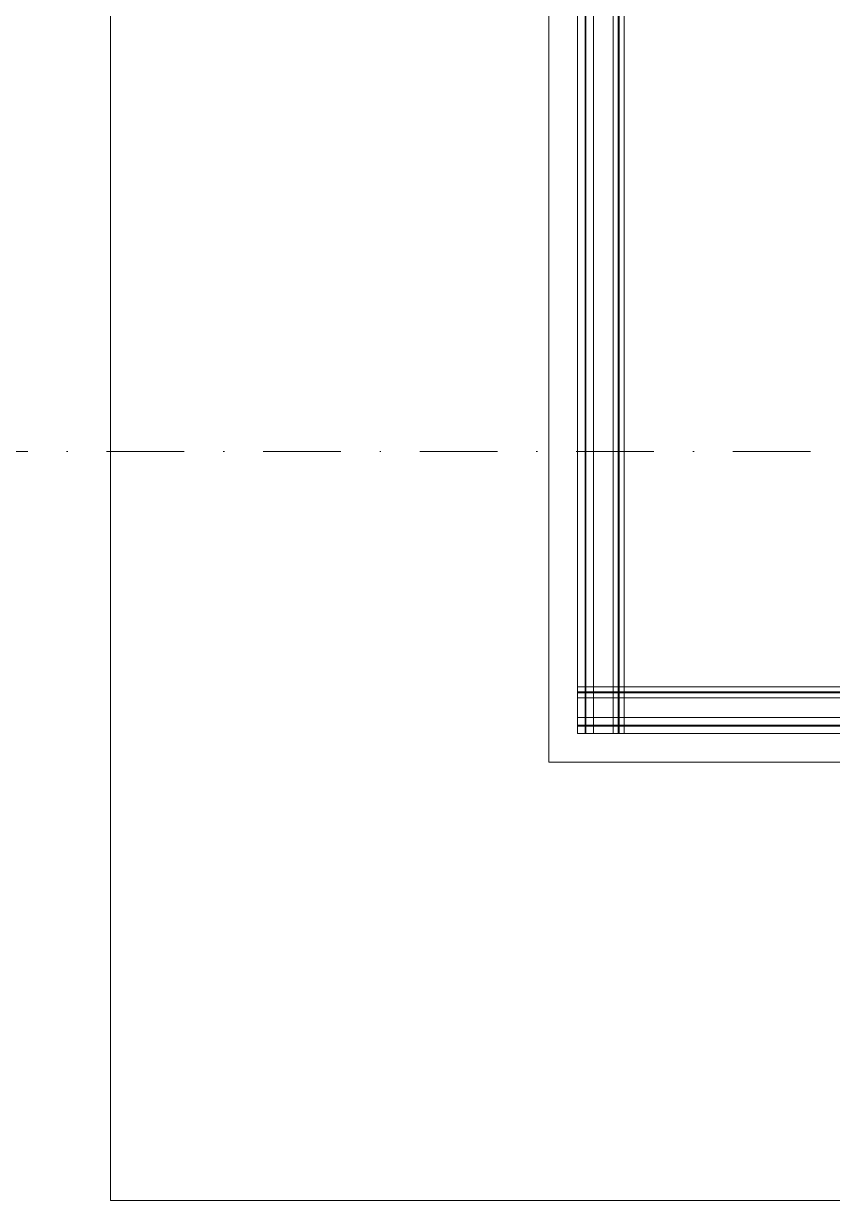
# Model space of a CAD drawing. Extents: x -2598 to 23780, y 0 to 8114.
# Drawn here: x 13005.2 to 13070.3, y 284.7 to 379.5 of the extents above; entities that cross this region are included whole.
import ezdxf

# ---------------------------------------------------------------- set-up
doc = ezdxf.new("R2010")
doc.units = 0
doc.header["$LTSCALE"] = 25
doc.header["$MEASUREMENT"] = 0
doc.linetypes.add('DASHDOT2', pattern=[0.5, 0.25, -0.125, 0, -0.125])
doc.layers.get('0').update_dxf_attribs({"color": 9, "lineweight": 9})
for name, color, linetype, lineweight in [('06D', 9, 'Continuous', 9), ('10', 9, 'Continuous', 9), ('15', 9, 'Continuous', 9), ('24', 9, 'DASHDOT2', 9)]:
    doc.layers.add(name, color=color, linetype=linetype, lineweight=lineweight)

# ---------------------------------------------------------------- blocks, each defined once
blk = doc.blocks.new('*U455')
at = {"layer": '15'}
for p, q in [((1.469, -18.947), (62.699, -18.947)), ((1.469, -19.347), (62.699, -19.347)), ((1.469, -19.423), (62.699, -19.423)), ((1.469, -19.823), (62.699, -19.823)), ((1.469, -21.423), (62.699, -21.423)), ((1.469, -22.023), (62.699, -22.023)), ((1.469, -22.099), (62.699, -22.099)), ((1.469, -22.699), (62.699, -22.699))]:
    blk.add_line(p, q, dxfattribs=at)
blk = doc.blocks.new('*U453')
at = {"layer": '15'}
for p, q in [((-1.469, -18.947), (-62.699, -18.947)), ((-1.469, -19.347), (-62.699, -19.347)), ((-1.469, -19.423), (-62.699, -19.423)), ((-1.469, -19.823), (-62.699, -19.823)), ((-1.469, -21.423), (-62.699, -21.423)), ((-1.469, -22.023), (-62.699, -22.023)), ((-1.469, -22.099), (-62.699, -22.099)), ((-1.469, -22.699), (-62.699, -22.699))]:
    blk.add_line(p, q, dxfattribs=at)
blk = doc.blocks.new('P-AKS_AUDI')
at = {"layer": '24'}
blk.add_lwpolyline([(-3840, -2440), (-3500, -2440)], dxfattribs=at)
blk = doc.blocks.new('p-2. kat planı')
at = {"layer": '06D'}
for points in [[(15478.819, 284.7), (13012.2, 284.7), (13012.2, 1124.027)], [(13047.5, 1124.027), (13047.5, 320), (15478.819, 320)]]:
    blk.add_lwpolyline(points, dxfattribs=at)
at = {"layer": '10', "rotation": 270}
blk.add_blockref('*U455', (13072.5, 385), dxfattribs=at)
at = {"layer": '10'}
blk.add_blockref('*U453', (13112.5, 345), dxfattribs=at)
at = {"layer": '24'}
blk.add_blockref('P-AKS_AUDI', (16612.5, 2785), dxfattribs=at)

msp = doc.modelspace()

# ---------------------------------------------------------------- block references
msp.add_blockref('p-2. kat planı', (0, 0))

doc.saveas('drawing.dxf')
